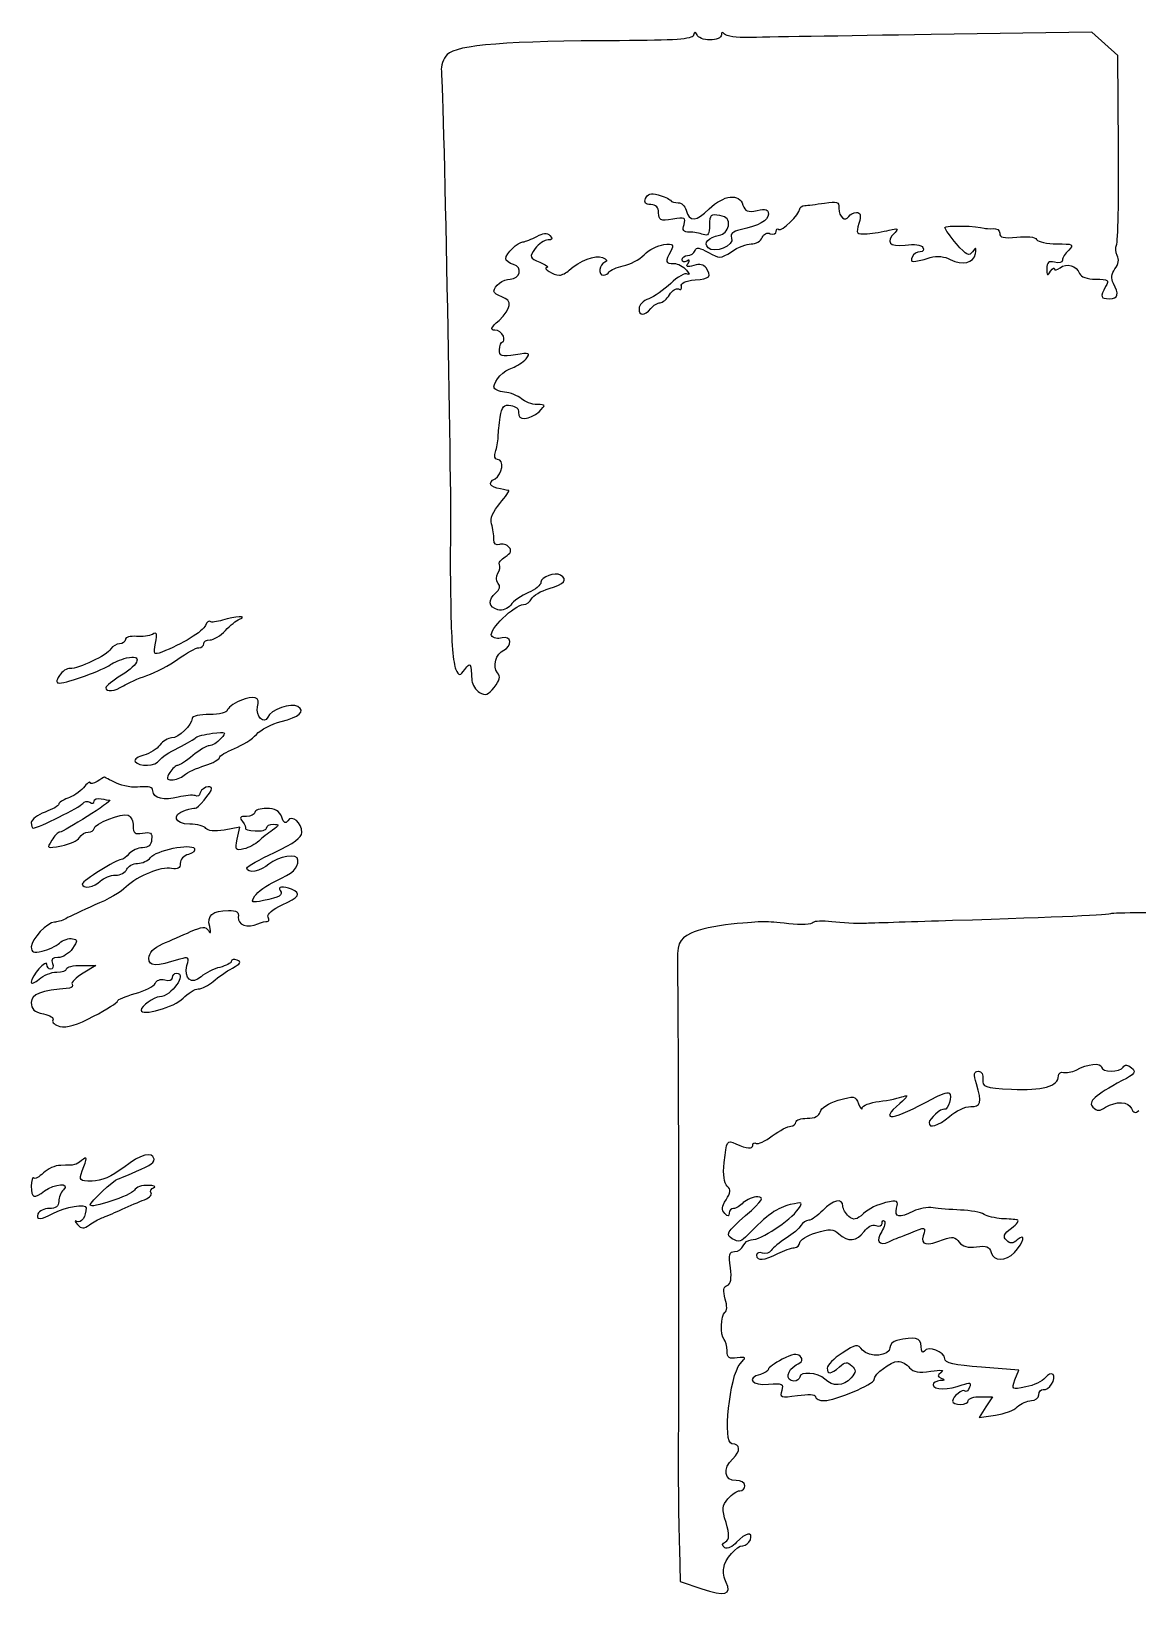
# Model space of a CAD drawing. Extents: x 0 to 69.4, y 0 to 30.3.
# Drawn here: x 0.01 to 4.91, y 15.09 to 22.01 of the extents above; entities that cross this region are included whole.
import ezdxf

# ---------------------------------------------------------------- set-up
doc = ezdxf.new("R2010")
doc.units = 0
doc.header["$MEASUREMENT"] = 0
doc.layers.get('0').update_dxf_attribs({"linetype": 'CONTINUOUS'})

msp = doc.modelspace()

# ---------------------------------------------------------------- linework, layer by layer
at = {"color": 0, "linetype": 'CONTINUOUS'}
for p, q in [((2.9394, 21.9975), (2.9394, 21.9975)), ((4.70307, 22.0114), (3.99137, 22.001)), ((4.81765, 21.9072), (4.70307, 22.0114)), ((4.82113, 21.4975), (4.81765, 21.9072)), ((2.83697, 21.2667), (2.83697, 21.2667)), ((0.85455, 19.4075), (0.85455, 19.4075)), ((0.93093, 19.0517), (0.93093, 19.0517)), ((0.2991, 18.694), (0.2991, 18.694)), ((0.93093, 18.491), (0.86149, 18.4787)), ((0.91878, 18.4389), (0.93093, 18.491)), ((4.78988, 18.109), (4.78988, 18.109)), ((0.22966, 17.8799), (0.29389, 17.8799)), ((0.29389, 17.8799), (0.2366, 17.8451)), ((0.4171, 16.9858), (0.4171, 16.9858)), ((3.51226, 16.795), (3.51226, 16.795)), ((3.84033, 16.2186), (3.84033, 16.2186)), ((4.38021, 16.0885), (4.21528, 16.1006)), ((4.36285, 16.045), (4.38021, 16.0885)), ((4.21007, 15.9704), (4.26389, 15.9704)), ((4.26389, 15.9704), (4.23438, 15.9253)), ((4.23438, 15.9253), (4.20486, 15.8783)), ((4.20486, 15.8783), (4.27604, 15.8887)), ((2.8769, 15.2969), (2.88037, 15.1528)), ((2.88037, 15.1528), (2.97586, 15.1199))]:
    msp.add_line(p, q, dxfattribs=at)
for points in [[(2.61133, 21.9732), (2.12875, 21.9732), (1.88743, 21.9542), (1.84924, 21.9125)], [(2.9394, 21.9975), (2.93246, 21.9785), (2.86128, 21.975), (2.61133, 21.9732)], [(2.95503, 21.9993), (2.94808, 22.0149), (2.94461, 22.0149), (2.9394, 21.9975)], [(3.01232, 21.9767), (2.98454, 21.9767), (2.9585, 21.9871), (2.95503, 21.9993)], [(3.06267, 21.9993), (3.06267, 21.9854), (3.0401, 21.9767), (3.01232, 21.9767)], [(3.07656, 22.0028), (3.06787, 22.0131), (3.06267, 22.0114), (3.06267, 21.9993)], [(3.18419, 21.9871), (3.13211, 21.9854), (3.0835, 21.9924), (3.07656, 22.0028)], [(3.99137, 22.001), (3.60081, 21.994), (3.23622, 21.9889), (3.18419, 21.9871)], [(1.84924, 21.9125), (1.83188, 21.8951), (1.81972, 21.8604), (1.82319, 21.8378)], [(1.82319, 21.8378), (1.83361, 21.7285), (1.87007, 19.8485), (1.86313, 19.746)], [(4.81244, 21.0687), (4.81939, 21.0808), (4.82286, 21.2736), (4.82113, 21.4975)], [(2.75017, 21.2475), (2.7276, 21.2475), (2.71897, 21.2562), (2.7276, 21.2753)], [(2.7276, 21.2753), (2.73454, 21.2944), (2.75017, 21.2996), (2.78315, 21.291)], [(2.78315, 21.291), (2.80746, 21.284), (2.83176, 21.2736), (2.83697, 21.2667)], [(3.00885, 21.2285), (3.07308, 21.291), (3.14253, 21.2996), (3.15815, 21.2458)], [(2.78489, 21.2111), (2.78489, 21.2354), (2.77447, 21.2475), (2.75017, 21.2475)], [(2.84739, 21.1833), (2.79183, 21.1746), (2.78489, 21.1781), (2.78489, 21.2111)], [(2.83697, 21.2667), (2.84218, 21.2597), (2.85781, 21.2562), (2.87169, 21.2562)], [(2.87169, 21.2562), (2.88558, 21.2562), (2.90121, 21.2424), (2.90642, 21.2232)], [(2.90642, 21.2232), (2.92204, 21.1694), (2.95156, 21.1711), (3.00885, 21.2285)], [(3.05572, 21.1989), (3.01579, 21.2076), (3.01058, 21.2024), (3.01058, 21.1572)], [(3.27094, 21.2058), (3.27094, 21.1764), (3.22928, 21.1537), (3.146, 21.1364)], [(3.15815, 21.2458), (3.16857, 21.2181), (3.17899, 21.2128), (3.2206, 21.2215)], [(3.2206, 21.2215), (3.26053, 21.2301), (3.27094, 21.2267), (3.27094, 21.2058)], [(3.31782, 21.1382), (3.32824, 21.126), (3.40983, 21.2042), (3.40983, 21.2285)], [(3.40983, 21.2285), (3.40983, 21.2354), (3.42025, 21.2424), (3.4324, 21.244)], [(3.4324, 21.244), (3.44282, 21.244), (3.48275, 21.2493), (3.51921, 21.2544)], [(3.51921, 21.2544), (3.57476, 21.2632), (3.58344, 21.2614), (3.58344, 21.2319)], [(3.58344, 21.2319), (3.58344, 21.1919), (3.61122, 21.1694), (3.62685, 21.1954)], [(3.62685, 21.1954), (3.63206, 21.2042), (3.64768, 21.2128), (3.66157, 21.2128)], [(3.66157, 21.2128), (3.67887, 21.2128), (3.68235, 21.2007), (3.67199, 21.1642)], [(2.89774, 21.159), (2.90642, 21.1903), (2.90121, 21.1919), (2.84739, 21.1833)], [(2.92204, 21.126), (2.89426, 21.126), (2.88906, 21.1347), (2.89774, 21.159)], [(3.01058, 21.1572), (3.01058, 21.1174), (3.00364, 21.1069), (2.98281, 21.1156)], [(3.05399, 21.1121), (3.07308, 21.1156), (3.09044, 21.1329), (3.09392, 21.1537)], [(3.09392, 21.1537), (3.09739, 21.1815), (3.08871, 21.1937), (3.05572, 21.1989)], [(3.146, 21.1364), (3.11301, 21.1294), (3.10086, 21.1174), (3.10781, 21.1)], [(3.30567, 21.1294), (3.30567, 21.1399), (3.31087, 21.1433), (3.31782, 21.1382)], [(3.67199, 21.1642), (3.6581, 21.119), (3.65983, 21.1156), (3.70839, 21.119)], [(3.80561, 21.1347), (3.84381, 21.1433), (3.84901, 21.1417), (3.83165, 21.1243)], [(4.05214, 21.1468), (4.05214, 21.1572), (4.19965, 21.1537), (4.22569, 21.1433)], [(4.10422, 21.0739), (4.07644, 21.1069), (4.05214, 21.1399), (4.05214, 21.1468)], [(4.22569, 21.1433), (4.2309, 21.1417), (4.24826, 21.1399), (4.26563, 21.1417)], [(4.26563, 21.1417), (4.28125, 21.1433), (4.29514, 21.1347), (4.29514, 21.1208)], [(2.10792, 21.0081), (2.10792, 21.0306), (2.16174, 21.0826), (2.18431, 21.0826)], [(2.18431, 21.0826), (2.19472, 21.0843), (2.2225, 21.0947), (2.24507, 21.1069)], [(2.29536, 21.0912), (2.27974, 21.0912), (2.25369, 21.0739), (2.23813, 21.0532)], [(2.24507, 21.1069), (2.27453, 21.1225), (2.29015, 21.1243), (2.30404, 21.1104)], [(2.30404, 21.1104), (2.31793, 21.0965), (2.31446, 21.0912), (2.29536, 21.0912)], [(2.72071, 21.0254), (2.74149, 21.0479), (2.78142, 21.0669), (2.80746, 21.0704)], [(2.80746, 21.0704), (2.85086, 21.0757), (2.85433, 21.0722), (2.83871, 21.041)], [(2.98281, 21.1156), (2.96718, 21.1208), (2.9394, 21.126), (2.92204, 21.126)], [(3.00364, 21.0567), (2.98281, 21.0774), (3.00537, 21.1035), (3.05399, 21.1121)], [(3.10781, 21.1), (3.12169, 21.0669), (3.03142, 21.0289), (3.00364, 21.0567)], [(3.10781, 21.0393), (3.13558, 21.0583), (3.17551, 21.0739), (3.19461, 21.0739)], [(3.19461, 21.0739), (3.21539, 21.0739), (3.23796, 21.0861), (3.24317, 21.1017)], [(3.24317, 21.1017), (3.25011, 21.1174), (3.26574, 21.126), (3.27962, 21.119)], [(3.27962, 21.119), (3.29351, 21.1139), (3.30567, 21.119), (3.30567, 21.1294)], [(3.70839, 21.119), (3.73617, 21.1208), (3.77957, 21.1278), (3.80561, 21.1347)], [(3.83165, 21.1243), (3.78825, 21.0808), (3.80561, 21.0601), (3.87679, 21.0687)], [(3.87679, 21.0687), (3.91672, 21.0739), (3.94797, 21.0704), (3.95492, 21.0583)], [(4.17535, 21.0393), (4.15972, 21.0167), (4.14757, 21.0236), (4.10422, 21.0739)], [(4.29514, 21.1208), (4.29514, 21.1017), (4.3125, 21.0982), (4.37153, 21.1035)], [(4.37153, 21.1035), (4.41667, 21.1086), (4.45139, 21.1051), (4.45833, 21.0931)], [(4.45833, 21.0931), (4.46528, 21.0826), (4.50521, 21.0739), (4.54861, 21.0739)], [(4.54861, 21.0739), (4.61974, 21.0739), (4.62494, 21.0722), (4.60069, 21.0462)], [(4.81592, 21.0219), (4.80724, 21.0375), (4.80724, 21.0583), (4.81244, 21.0687)], [(2.14264, 20.9819), (2.12354, 20.9872), (2.10792, 20.9993), (2.10792, 21.0081)], [(2.23813, 21.0532), (2.21208, 21.015), (2.21382, 21.0115), (2.2589, 20.9924)], [(2.38911, 20.9576), (2.43425, 20.9993), (2.50543, 21.0271), (2.53668, 21.0132)], [(2.53668, 21.0132), (2.55751, 21.0046), (2.56099, 20.9976), (2.5471, 20.9924)], [(2.62869, 20.9768), (2.65821, 20.9819), (2.69988, 21.0046), (2.72071, 21.0254)], [(2.83871, 21.041), (2.81267, 20.9942), (2.8144, 20.9872), (2.8526, 20.9872)], [(2.88906, 21.0028), (2.88906, 21.0132), (2.89947, 21.0219), (2.91336, 21.0219)], [(2.90989, 20.9976), (2.89774, 20.9907), (2.88906, 20.9942), (2.88906, 21.0028)], [(2.9151, 20.9872), (2.92378, 21.0028), (2.92204, 21.0062), (2.90989, 20.9976)], [(2.91336, 21.0219), (2.92725, 21.0219), (2.94114, 21.0324), (2.94635, 21.0444)], [(2.94635, 21.0444), (2.95156, 21.0601), (2.96544, 21.0583), (3.00537, 21.0358)], [(3.00537, 21.0358), (3.05399, 21.0081), (3.05919, 21.0081), (3.10781, 21.0393)], [(3.90804, 21.015), (3.89762, 20.9907), (3.90457, 20.9889), (3.9879, 21.0132)], [(3.94276, 21.0393), (3.92887, 21.0393), (3.91325, 21.0289), (3.90804, 21.015)], [(3.95492, 21.0583), (3.96186, 21.0479), (3.95665, 21.0393), (3.94276, 21.0393)], [(3.9879, 21.0132), (4.01915, 21.0219), (4.05214, 21.0185), (4.07644, 21.0046)], [(4.07644, 21.0046), (4.13026, 20.9768), (4.18056, 20.9889), (4.1875, 21.0306)], [(4.1875, 21.0306), (4.19271, 21.0601), (4.18924, 21.0601), (4.17535, 21.0393)], [(4.53819, 20.9924), (4.51215, 20.9993), (4.50347, 20.9924), (4.50347, 20.9646)], [(4.57292, 21.0011), (4.57292, 20.9907), (4.55729, 20.9872), (4.53819, 20.9924)], [(4.60069, 21.0462), (4.58507, 21.0324), (4.57292, 21.0115), (4.57292, 21.0011)], [(4.8055, 20.9629), (4.82113, 20.9837), (4.8246, 21.0062), (4.81592, 21.0219)], [(2.12701, 20.9178), (2.17215, 20.9178), (2.18431, 20.9715), (2.14264, 20.9819)], [(2.2589, 20.9924), (2.28494, 20.9803), (2.30057, 20.9715), (2.29015, 20.9699)], [(2.29015, 20.9699), (2.26758, 20.9681), (2.31967, 20.9351), (2.34571, 20.9351)], [(2.34571, 20.9351), (2.35613, 20.9351), (2.37696, 20.9456), (2.38911, 20.9576)], [(2.5471, 20.9924), (2.52106, 20.9837), (2.51585, 20.9351), (2.54015, 20.9351)], [(2.54015, 20.9351), (2.55057, 20.9351), (2.56099, 20.9421), (2.56619, 20.9507)], [(2.56619, 20.9507), (2.5714, 20.9576), (2.59918, 20.9699), (2.62869, 20.9768)], [(2.91336, 20.9403), (2.90294, 20.9472), (2.86822, 20.9282), (2.83871, 20.8986)], [(2.8526, 20.9872), (2.86996, 20.9872), (2.896, 20.9733), (2.90815, 20.9576)], [(2.94114, 20.9785), (2.91162, 20.9699), (2.90468, 20.9715), (2.9151, 20.9872)], [(2.90815, 20.9576), (2.92204, 20.9421), (2.92378, 20.9333), (2.91336, 20.9403)], [(2.99496, 20.9681), (2.98454, 20.9819), (2.96718, 20.9872), (2.94114, 20.9785)], [(2.94635, 20.9143), (3.01232, 20.9194), (3.021, 20.9282), (2.99496, 20.9681)], [(4.50347, 20.9646), (4.50347, 20.9333), (4.50694, 20.9317), (4.52083, 20.9525)], [(4.52083, 20.9525), (4.52951, 20.9664), (4.53819, 20.9715), (4.53819, 20.9629)], [(4.53819, 20.9629), (4.53819, 20.9542), (4.54861, 20.9576), (4.5625, 20.9681)], [(4.5625, 20.9681), (4.59028, 20.9907), (4.63536, 20.9785), (4.64925, 20.9421)], [(4.64925, 20.9421), (4.65446, 20.9282), (4.68224, 20.9178), (4.72043, 20.9178)], [(4.79856, 20.8986), (4.78814, 20.9212), (4.78988, 20.9403), (4.8055, 20.9629)], [(2.05583, 20.8639), (2.05583, 20.8865), (2.0975, 20.9178), (2.12701, 20.9178)], [(2.09056, 20.8396), (2.07146, 20.8449), (2.05583, 20.8569), (2.05583, 20.8639)], [(2.83871, 20.8986), (2.80919, 20.8708), (2.76406, 20.8396), (2.74149, 20.831)], [(2.8335, 20.8483), (2.84565, 20.8692), (2.86301, 20.8796), (2.87343, 20.8743)], [(2.87343, 20.8743), (2.88211, 20.8674), (2.88732, 20.8726), (2.88558, 20.8865)], [(2.88558, 20.8865), (2.88211, 20.9004), (2.90294, 20.9108), (2.94635, 20.9143)], [(4.72043, 20.9178), (4.77599, 20.9178), (4.78119, 20.9143), (4.76383, 20.8847)], [(4.76383, 20.8847), (4.73953, 20.8379), (4.74126, 20.831), (4.78119, 20.831)], [(4.78119, 20.831), (4.81939, 20.831), (4.8246, 20.8518), (4.79856, 20.8986)], [(2.0784, 20.7354), (2.13396, 20.7875), (2.13917, 20.824), (2.09056, 20.8396)], [(2.74149, 20.831), (2.71724, 20.8222), (2.69814, 20.8032), (2.69814, 20.7875)], [(2.75017, 20.7875), (2.76232, 20.8014), (2.78142, 20.8136), (2.79183, 20.8136)], [(2.79183, 20.8136), (2.80225, 20.8136), (2.82135, 20.8292), (2.8335, 20.8483)], [(2.05931, 20.6921), (2.03674, 20.6921), (2.04194, 20.7025), (2.0784, 20.7354)], [(2.69814, 20.7875), (2.69814, 20.7546), (2.72244, 20.7546), (2.75017, 20.7875)], [(2.0975, 20.666), (2.09056, 20.6799), (2.07493, 20.6921), (2.05931, 20.6921)], [(2.09403, 20.64), (2.10097, 20.64), (2.10271, 20.6521), (2.0975, 20.666)], [(2.08014, 20.6053), (2.08014, 20.6243), (2.08708, 20.64), (2.09403, 20.64)], [(2.15132, 20.5828), (2.08882, 20.5724), (2.08014, 20.5758), (2.08014, 20.6053)], [(2.19819, 20.5654), (2.21903, 20.5914), (2.21382, 20.5931), (2.15132, 20.5828)], [(2.05583, 20.4404), (2.05757, 20.4699), (2.0975, 20.5133), (2.13743, 20.5254)], [(2.13743, 20.5254), (2.15653, 20.5324), (2.18431, 20.5497), (2.19819, 20.5654)], [(2.10271, 20.4178), (2.07667, 20.4196), (2.05583, 20.43), (2.05583, 20.4404)], [(2.17736, 20.3883), (2.16174, 20.4022), (2.12701, 20.4161), (2.10271, 20.4178)], [(2.24681, 20.3622), (2.22424, 20.3622), (2.19299, 20.3744), (2.17736, 20.3883)], [(2.07493, 20.2233), (2.07493, 20.2372), (2.0784, 20.2754), (2.08361, 20.3067)], [(2.08361, 20.3067), (2.09056, 20.3536), (2.09924, 20.364), (2.13049, 20.3587)], [(2.13049, 20.3587), (2.15306, 20.3553), (2.16694, 20.3432), (2.16521, 20.3275)], [(2.16521, 20.3275), (2.15826, 20.2911), (2.21382, 20.2928), (2.25543, 20.331)], [(2.25543, 20.331), (2.28668, 20.3622), (2.28668, 20.3622), (2.24681, 20.3622)], [(2.06451, 20.1592), (2.06972, 20.18), (2.07493, 20.2094), (2.07493, 20.2233)], [(2.07146, 20.1192), (2.05931, 20.1192), (2.05583, 20.1331), (2.06451, 20.1592)], [(2.06104, 20.0342), (2.09403, 20.0533), (2.10271, 20.1192), (2.07146, 20.1192)], [(2.08535, 19.989), (2.03674, 19.9978), (2.02632, 20.0151), (2.06104, 20.0342)], [(2.08188, 19.9249), (2.10792, 19.9561), (2.12528, 19.9804), (2.12181, 19.9821)], [(2.12181, 19.9821), (2.12007, 19.9821), (2.10271, 19.9856), (2.08535, 19.989)], [(2.04542, 19.8346), (2.03847, 19.8589), (2.05063, 19.8883), (2.08188, 19.9249)], [(2.05583, 19.7651), (2.05583, 19.7842), (2.05063, 19.8137), (2.04542, 19.8346)], [(2.08014, 19.7425), (2.06451, 19.7374), (2.05583, 19.7443), (2.05583, 19.7651)], [(1.86313, 19.746), (1.86139, 19.7008), (1.86139, 19.6974), (1.86486, 19.4422)], [(2.08014, 19.654), (2.07493, 19.661), (2.08708, 19.6765), (2.10618, 19.6887)], [(2.12354, 19.7304), (2.11313, 19.7425), (2.09403, 19.7478), (2.08014, 19.7425)], [(2.10618, 19.6887), (2.13049, 19.7043), (2.13569, 19.7165), (2.12354, 19.7304)], [(2.07493, 19.5707), (2.06451, 19.5828), (2.06451, 19.6019), (2.07319, 19.6158)], [(2.07319, 19.6158), (2.08188, 19.6297), (2.08535, 19.6453), (2.08014, 19.654)], [(2.35092, 19.6071), (2.32661, 19.6228), (2.26411, 19.6001), (2.26411, 19.5758)], [(2.06451, 19.529), (2.08188, 19.5429), (2.08535, 19.5585), (2.07493, 19.5707)], [(2.26411, 19.5758), (2.26411, 19.5637), (2.23813, 19.5429), (2.20861, 19.5307)], [(2.2225, 19.5029), (2.22771, 19.5168), (2.26411, 19.5376), (2.30057, 19.5481)], [(2.30057, 19.5481), (2.36828, 19.5689), (2.3839, 19.5862), (2.35092, 19.6071)], [(2.07319, 19.4543), (2.03153, 19.4647), (2.02806, 19.4994), (2.06451, 19.529)], [(2.04542, 19.3397), (2.03153, 19.364), (2.14611, 19.4769), (2.18604, 19.4769)], [(2.13049, 19.4751), (2.1166, 19.4578), (2.09403, 19.4492), (2.07319, 19.4543)], [(2.20861, 19.5307), (2.17736, 19.5168), (2.1409, 19.4925), (2.13049, 19.4751)], [(2.18604, 19.4769), (2.19993, 19.4769), (2.21729, 19.489), (2.2225, 19.5029)], [(0.79905, 19.4022), (0.79384, 19.4075), (0.78516, 19.4006), (0.77821, 19.3849)], [(0.85455, 19.4075), (0.82856, 19.4006), (0.80425, 19.3971), (0.79905, 19.4022)], [(0.9292, 19.4126), (0.96913, 19.4283), (0.9101, 19.4249), (0.85455, 19.4075)], [(0.8667, 19.3624), (0.88753, 19.3849), (0.91531, 19.4075), (0.9292, 19.4126)], [(1.86486, 19.4422), (1.8666, 19.3224), (1.87701, 19.2096), (1.88569, 19.1922)], [(0.47266, 19.3362), (0.44488, 19.3381), (0.42405, 19.3328), (0.42405, 19.3224)], [(0.54384, 19.345), (0.52995, 19.3381), (0.4987, 19.3328), (0.47266, 19.3362)], [(0.55773, 19.3068), (0.56641, 19.3501), (0.56293, 19.3571), (0.54384, 19.345)], [(0.77821, 19.3849), (0.76953, 19.3589), (0.67231, 19.2999), (0.5855, 19.2668)], [(0.79905, 19.3207), (0.81467, 19.3207), (0.84586, 19.3397), (0.8667, 19.3624)], [(2.09229, 19.3293), (2.07319, 19.3242), (2.05236, 19.3276), (2.04542, 19.3397)], [(2.09924, 19.2756), (2.13917, 19.2911), (2.13222, 19.3432), (2.09229, 19.3293)], [(0.35981, 19.2807), (0.3425, 19.2529), (0.21577, 19.1922), (0.17931, 19.1939)], [(0.398, 19.3033), (0.38585, 19.3033), (0.36675, 19.2929), (0.35981, 19.2807)], [(0.42405, 19.3224), (0.42405, 19.3119), (0.41189, 19.3033), (0.398, 19.3033)], [(0.5855, 19.2668), (0.54905, 19.2529), (0.54731, 19.2564), (0.55773, 19.3068)], [(0.65668, 19.2356), (0.69488, 19.2633), (0.73655, 19.286), (0.7487, 19.286)], [(0.7487, 19.286), (0.76085, 19.286), (0.77127, 19.2946), (0.77127, 19.3033)], [(0.77127, 19.3033), (0.77127, 19.3137), (0.78342, 19.3207), (0.79905, 19.3207)], [(2.07146, 19.1749), (2.04889, 19.2026), (2.06451, 19.2617), (2.09924, 19.2756)], [(0.17931, 19.1939), (0.16542, 19.1957), (0.14285, 19.1818), (0.13243, 19.1628)], [(0.13417, 19.1297), (0.16542, 19.1297), (0.33035, 19.1887), (0.35813, 19.2112)], [(0.35813, 19.2112), (0.37023, 19.22), (0.40148, 19.2339), (0.42925, 19.2408)], [(0.42925, 19.2408), (0.50043, 19.2582), (0.48828, 19.2147), (0.40669, 19.1644)], [(0.51953, 19.1628), (0.55773, 19.1765), (0.62023, 19.2096), (0.65668, 19.2356)], [(1.92736, 19.1904), (1.95167, 19.2235), (1.9534, 19.2217), (1.95861, 19.1401)], [(0.13243, 19.1628), (0.11507, 19.1367), (0.11681, 19.1297), (0.13417, 19.1297)], [(0.40669, 19.1644), (0.36849, 19.1401), (0.33729, 19.1158), (0.33729, 19.1089)], [(0.41536, 19.1176), (0.43446, 19.1297), (0.48134, 19.1506), (0.51953, 19.1628)], [(1.88569, 19.1922), (1.90306, 19.1593), (1.90479, 19.1593), (1.92736, 19.1904)], [(1.95861, 19.1401), (1.96035, 19.1228), (1.97424, 19.0985), (1.9916, 19.0881)], [(2.05757, 19.1107), (2.08188, 19.1419), (2.08708, 19.1575), (2.07146, 19.1749)], [(0.33729, 19.1089), (0.33729, 19.0881), (0.37717, 19.0933), (0.41536, 19.1176)], [(1.00906, 19.0239), (1.02121, 19.069), (0.99691, 19.0776), (0.93093, 19.0517)], [(1.9916, 19.0881), (2.01764, 19.0725), (2.02979, 19.076), (2.05757, 19.1107)], [(0.79731, 18.9908), (0.75391, 18.9908), (0.71918, 18.9839), (0.71918, 18.9735)], [(0.87538, 19.0082), (0.87538, 18.9996), (0.84066, 18.9908), (0.79731, 18.9908)], [(0.93093, 19.0517), (0.90142, 19.0378), (0.87538, 19.0186), (0.87538, 19.0082)], [(1.0542, 18.9787), (1.04031, 18.944), (0.99864, 18.9839), (1.00906, 19.0239)], [(1.18788, 19.0256), (1.15837, 19.0429), (1.06635, 19.0117), (1.0542, 18.9787)], [(1.11323, 18.9596), (1.19482, 18.9787), (1.2226, 19.0047), (1.18788, 19.0256)], [(0.71918, 18.9735), (0.71918, 18.944), (0.66016, 18.8867), (0.62891, 18.8867)], [(1.00385, 18.9024), (1.02295, 18.9232), (1.07156, 18.9492), (1.11323, 18.9596)], [(0.57682, 18.8554), (0.56467, 18.8381), (0.53168, 18.8172), (0.50564, 18.8103)], [(0.62891, 18.8867), (0.61328, 18.8867), (0.58898, 18.8728), (0.57682, 18.8554)], [(0.65842, 18.8433), (0.69661, 18.8624), (0.73134, 18.8832), (0.73655, 18.8885)], [(0.79557, 18.8519), (0.78342, 18.8519), (0.75043, 18.8329), (0.72266, 18.8086)], [(0.73655, 18.8885), (0.74175, 18.8954), (0.77474, 18.9024), (0.80946, 18.9075)], [(0.84586, 18.8832), (0.8303, 18.8658), (0.80773, 18.8519), (0.79557, 18.8519)], [(0.80946, 18.9075), (0.87017, 18.9144), (0.87364, 18.9128), (0.84586, 18.8832)], [(0.90663, 18.8399), (0.94135, 18.8537), (0.98649, 18.8815), (1.00385, 18.9024)], [(0.50564, 18.8103), (0.4796, 18.8051), (0.46224, 18.7912), (0.46745, 18.7825)], [(0.46745, 18.7825), (0.48307, 18.7582), (0.55946, 18.7617), (0.57509, 18.7878)], [(0.57509, 18.7878), (0.58203, 18.7999), (0.62023, 18.8242), (0.65842, 18.8433)], [(0.72266, 18.8086), (0.69314, 18.7843), (0.66363, 18.7651), (0.65495, 18.7651)], [(0.77648, 18.7651), (0.8112, 18.7756), (0.84066, 18.7912), (0.84066, 18.7999)], [(0.84066, 18.7999), (0.84066, 18.8068), (0.87017, 18.826), (0.90663, 18.8399)], [(0.33035, 18.7131), (0.32861, 18.7131), (0.31472, 18.7044), (0.2991, 18.694)], [(0.38411, 18.6871), (0.35466, 18.701), (0.33035, 18.7131), (0.33035, 18.7131)], [(0.62023, 18.7339), (0.6046, 18.7079), (0.60634, 18.701), (0.62891, 18.701)], [(0.65495, 18.7651), (0.648, 18.7651), (0.63238, 18.7512), (0.62023, 18.7339)], [(0.62891, 18.701), (0.64627, 18.701), (0.67057, 18.7096), (0.68446, 18.7218)], [(0.68446, 18.7218), (0.69835, 18.7339), (0.74002, 18.7531), (0.77648, 18.7651)], [(0.23834, 18.6662), (0.22098, 18.6472), (0.18973, 18.6264), (0.16889, 18.6194)], [(0.26785, 18.6889), (0.26785, 18.6958), (0.25396, 18.6854), (0.23834, 18.6662)], [(0.2991, 18.694), (0.28174, 18.6854), (0.26785, 18.6819), (0.26785, 18.6889)], [(0.49002, 18.6697), (0.4605, 18.6646), (0.41189, 18.6732), (0.38411, 18.6871)], [(0.54557, 18.6524), (0.54557, 18.6681), (0.52821, 18.6732), (0.49002, 18.6697)], [(0.65842, 18.6246), (0.59766, 18.6072), (0.54557, 18.6194), (0.54557, 18.6524)], [(0.73307, 18.576), (0.74175, 18.5708), (0.80599, 18.6472), (0.80599, 18.6628)], [(0.77995, 18.6681), (0.76606, 18.6611), (0.75391, 18.6489), (0.75391, 18.6403)], [(0.80599, 18.6628), (0.80599, 18.6715), (0.79384, 18.6732), (0.77995, 18.6681)], [(0.01611, 18.4875), (0.03695, 18.4875), (0.22618, 18.5812), (0.23486, 18.5968)], [(0.12896, 18.5933), (0.12896, 18.5864), (0.10118, 18.5708), (0.0682, 18.5586)], [(0.16889, 18.6194), (0.14632, 18.6125), (0.12896, 18.6003), (0.12896, 18.5933)], [(0.35466, 18.6107), (0.36675, 18.6072), (0.14979, 18.4701), (0.13417, 18.4701)], [(0.23486, 18.5968), (0.24181, 18.6056), (0.2557, 18.6072), (0.26611, 18.6021)], [(0.26611, 18.6021), (0.27653, 18.5951), (0.28521, 18.5968), (0.28521, 18.6072)], [(0.28521, 18.6072), (0.28521, 18.616), (0.2991, 18.6211), (0.31646, 18.6176)], [(0.31646, 18.6176), (0.33209, 18.6142), (0.34945, 18.6107), (0.35466, 18.6107)], [(0.73307, 18.6315), (0.72092, 18.635), (0.68793, 18.6315), (0.65842, 18.6246)], [(0.68967, 18.5674), (0.7105, 18.5743), (0.7296, 18.5778), (0.73307, 18.576)], [(0.75391, 18.6403), (0.75391, 18.6315), (0.74349, 18.6264), (0.73307, 18.6315)], [(1.04899, 18.5743), (1.02121, 18.5743), (0.99691, 18.5674), (0.99691, 18.5569)], [(1.1167, 18.5361), (1.10628, 18.5639), (1.08718, 18.5743), (1.04899, 18.5743)], [(0.0682, 18.5586), (0.03521, 18.5465), (0.00743, 18.5257), (0.00743, 18.5118)], [(0.00743, 18.5118), (0.00743, 18.4979), (0.0109, 18.4875), (0.01611, 18.4875)], [(0.28521, 18.4857), (0.28521, 18.5065), (0.40842, 18.5551), (0.4362, 18.5447)], [(0.4362, 18.5447), (0.44835, 18.5396), (0.45877, 18.5187), (0.45877, 18.4961)], [(0.70877, 18.5049), (0.64106, 18.5049), (0.62543, 18.5465), (0.68967, 18.5674)], [(0.77995, 18.4857), (0.77474, 18.4961), (0.74175, 18.5049), (0.70877, 18.5049)], [(0.96045, 18.5396), (0.93093, 18.5396), (0.92746, 18.5343), (0.94309, 18.5169)], [(0.94309, 18.5169), (0.9535, 18.5031), (0.95871, 18.4892), (0.95524, 18.4857)], [(0.99691, 18.5569), (0.99691, 18.5482), (0.97955, 18.5396), (0.96045, 18.5396)], [(1.04899, 18.4875), (1.04899, 18.4979), (1.06288, 18.5049), (1.08024, 18.5049)], [(1.08024, 18.5049), (1.10628, 18.5031), (1.10628, 18.5014), (1.07503, 18.4787)], [(1.14274, 18.5204), (1.13406, 18.5049), (1.12538, 18.51), (1.1167, 18.5361)], [(1.20524, 18.4683), (1.20524, 18.5118), (1.16184, 18.5482), (1.14274, 18.5204)], [(0.09771, 18.4336), (0.07514, 18.3972), (0.07514, 18.3972), (0.14111, 18.4093)], [(0.13417, 18.4701), (0.12549, 18.4701), (0.10986, 18.4528), (0.09771, 18.4336)], [(0.14111, 18.4093), (0.17757, 18.4162), (0.21403, 18.4319), (0.22098, 18.4458)], [(0.22098, 18.4458), (0.22792, 18.4597), (0.24702, 18.4701), (0.25917, 18.4701)], [(0.25917, 18.4701), (0.27306, 18.4701), (0.28521, 18.4771), (0.28521, 18.4857)], [(0.45877, 18.4961), (0.45877, 18.4649), (0.46571, 18.4597), (0.50043, 18.4649)], [(0.50043, 18.4649), (0.53516, 18.4718), (0.54384, 18.4667), (0.54036, 18.4371)], [(0.54036, 18.4371), (0.53863, 18.4128), (0.52648, 18.4007), (0.50043, 18.4007)], [(0.86149, 18.4787), (0.81814, 18.4718), (0.78863, 18.4753), (0.77995, 18.4857)], [(0.9483, 18.3954), (0.91184, 18.3868), (0.90836, 18.3903), (0.91878, 18.4389)], [(0.95524, 18.4857), (0.95177, 18.4822), (0.97086, 18.4771), (0.99864, 18.4753)], [(0.99864, 18.4753), (1.02642, 18.4736), (1.04899, 18.4787), (1.04899, 18.4875)], [(1.07503, 18.4787), (1.05593, 18.4649), (1.02816, 18.444), (1.01427, 18.4301)], [(1.08371, 18.3799), (1.17052, 18.4197), (1.20524, 18.4458), (1.20524, 18.4683)], [(0.44141, 18.3746), (0.42925, 18.3607), (0.41363, 18.3486), (0.40495, 18.3486)], [(0.50043, 18.4007), (0.4796, 18.4007), (0.45356, 18.3885), (0.44141, 18.3746)], [(0.53516, 18.3572), (0.55773, 18.3885), (0.71571, 18.4215), (0.7296, 18.3972)], [(0.70356, 18.3711), (0.68273, 18.366), (0.6671, 18.3486), (0.6671, 18.3312)], [(0.7296, 18.3972), (0.73481, 18.3885), (0.72439, 18.3764), (0.70356, 18.3711)], [(1.01427, 18.4301), (1.00038, 18.4162), (0.97086, 18.4007), (0.9483, 18.3954)], [(0.96218, 18.3104), (0.96218, 18.3174), (1.01774, 18.3486), (1.08371, 18.3799)], [(1.18788, 18.3451), (1.18788, 18.3781), (1.10107, 18.3642), (1.05941, 18.3278)], [(0.40495, 18.3486), (0.38411, 18.3486), (0.23486, 18.2549), (0.23313, 18.241)], [(0.38064, 18.2792), (0.40148, 18.2792), (0.42405, 18.2912), (0.43099, 18.3051)], [(0.62891, 18.3086), (0.5803, 18.3174), (0.48134, 18.2774), (0.42752, 18.2271)], [(0.43099, 18.3051), (0.4362, 18.319), (0.45703, 18.3312), (0.47786, 18.3312)], [(0.47786, 18.3312), (0.4987, 18.3312), (0.52474, 18.3433), (0.53516, 18.3572)], [(0.6671, 18.3312), (0.6671, 18.3104), (0.65668, 18.3035), (0.62891, 18.3086)], [(1.05941, 18.3278), (1.02468, 18.2965), (0.96218, 18.2843), (0.96218, 18.3104)], [(1.08892, 18.2531), (1.16705, 18.2896), (1.18788, 18.3086), (1.18788, 18.3451)], [(0.23313, 18.241), (0.23313, 18.2167), (0.28695, 18.2253), (0.31299, 18.2531)], [(0.42752, 18.2271), (0.40669, 18.2062), (0.34424, 18.1699), (0.28868, 18.1472)], [(0.31299, 18.2531), (0.32861, 18.2669), (0.35813, 18.2792), (0.38064, 18.2792)], [(0.99691, 18.1872), (1.00906, 18.2046), (1.05073, 18.234), (1.08892, 18.2531)], [(1.1601, 18.2167), (1.12017, 18.2322), (1.0976, 18.2287), (1.10975, 18.2115)], [(1.0351, 18.1664), (0.98128, 18.156), (0.97955, 18.1576), (0.99691, 18.1872)], [(1.10975, 18.2115), (1.12191, 18.1907), (1.10802, 18.1819), (1.0351, 18.1664)], [(1.11843, 18.1472), (1.19309, 18.1803), (1.20524, 18.1993), (1.1601, 18.2167)], [(0.28868, 18.1472), (0.23486, 18.1229), (0.17584, 18.0969), (0.16021, 18.0865)], [(0.79731, 18.0518), (0.78342, 18.1004), (0.80946, 18.1229), (0.88059, 18.1229)], [(0.88059, 18.1229), (0.91705, 18.1229), (0.92746, 18.116), (0.92399, 18.0935)], [(0.92399, 18.0935), (0.91878, 18.0604), (0.96566, 18.0431), (1.0108, 18.0639)], [(1.05593, 18.0935), (1.05073, 18.1074), (1.07503, 18.1282), (1.11843, 18.1472)], [(1.05246, 18.0743), (1.05941, 18.0726), (1.06114, 18.0812), (1.05593, 18.0935)], [(4.78988, 18.109), (4.78293, 18.1021), (4.57639, 18.0935), (4.08686, 18.0778)], [(5.2551, 18.1125), (5.00342, 18.1143), (4.79335, 18.1125), (4.78988, 18.109)], [(0.10986, 18.0708), (0.07861, 18.0708), (0.00743, 17.9962), (0.00743, 17.9615)], [(0.16021, 18.0865), (0.14285, 18.0778), (0.12028, 18.0708), (0.10986, 18.0708)], [(0.58898, 17.9754), (0.62196, 17.9893), (0.67752, 18.0136), (0.71224, 18.0292)], [(0.71224, 18.0292), (0.76432, 18.0518), (0.77821, 18.0535), (0.7921, 18.0344)], [(0.7921, 18.0344), (0.80252, 18.0171), (0.80425, 18.024), (0.79731, 18.0518)], [(1.0108, 18.0639), (1.02642, 18.0708), (1.04552, 18.0761), (1.05246, 18.0743)], [(2.92899, 18.0222), (2.87169, 17.9928), (2.86649, 17.9789), (2.86822, 17.8625)], [(3.10607, 18.0622), (3.0401, 18.0553), (2.9585, 18.0379), (2.92899, 18.0222)], [(3.36122, 18.0639), (3.24664, 18.0761), (3.26226, 18.0761), (3.10607, 18.0622)], [(3.46886, 18.0692), (3.46365, 18.0604), (3.41504, 18.0587), (3.36122, 18.0639)], [(3.55219, 18.0726), (3.51226, 18.0778), (3.47407, 18.0761), (3.46886, 18.0692)], [(3.70492, 18.0657), (3.66157, 18.0639), (3.59386, 18.0674), (3.55219, 18.0726)], [(4.08686, 18.0778), (3.92019, 18.0726), (3.74832, 18.0674), (3.70492, 18.0657)], [(0.00743, 17.9615), (0.00743, 17.9372), (0.01611, 17.9337), (0.05604, 17.9424)], [(0.05604, 17.9424), (0.08209, 17.9493), (0.11681, 17.965), (0.13243, 17.9789)], [(0.18973, 17.9546), (0.1741, 17.9319), (0.14632, 17.9146), (0.12549, 17.9146)], [(0.13243, 17.9789), (0.14806, 17.9928), (0.1741, 18.0014), (0.18973, 17.9979)], [(0.18973, 17.9979), (0.21403, 17.9928), (0.21403, 17.9893), (0.18973, 17.9546)], [(0.52821, 17.9111), (0.52821, 17.9354), (0.54731, 17.9562), (0.58898, 17.9754)], [(0.07688, 17.8851), (0.07514, 17.9094), (0.00743, 17.8331), (0.00743, 17.8053)], [(0.09424, 17.8625), (0.08382, 17.8625), (0.07688, 17.8729), (0.07688, 17.8851)], [(0.12549, 17.9146), (0.10118, 17.9146), (0.09424, 17.906), (0.10118, 17.8886)], [(0.10118, 17.8886), (0.10639, 17.8747), (0.10292, 17.8625), (0.09424, 17.8625)], [(0.16368, 17.8643), (0.16368, 17.8729), (0.1932, 17.8799), (0.22966, 17.8799)], [(0.66536, 17.9076), (0.55773, 17.8729), (0.52821, 17.8747), (0.52821, 17.9111)], [(0.69661, 17.8799), (0.70703, 17.9164), (0.70356, 17.9181), (0.66536, 17.9076)], [(0.75911, 17.8296), (0.71745, 17.7914), (0.68099, 17.8208), (0.69661, 17.8799)], [(0.89274, 17.8972), (0.89274, 17.8903), (0.87017, 17.8782), (0.84239, 17.8712)], [(0.91878, 17.9025), (0.90489, 17.9094), (0.89274, 17.906), (0.89274, 17.8972)], [(0.89795, 17.8678), (0.93441, 17.8868), (0.93961, 17.8956), (0.91878, 17.9025)], [(0.00743, 17.8053), (0.00743, 17.7965), (0.02306, 17.8018), (0.04215, 17.8192)], [(0.04215, 17.8192), (0.05952, 17.8347), (0.09597, 17.8504), (0.12028, 17.8504)], [(0.12028, 17.8504), (0.14459, 17.8504), (0.16368, 17.8556), (0.16368, 17.8643)], [(0.2366, 17.8451), (0.20535, 17.8261), (0.18278, 17.8035), (0.18799, 17.7965)], [(0.55599, 17.8), (0.5612, 17.8139), (0.57856, 17.8208), (0.59939, 17.8157)], [(0.64974, 17.8451), (0.70009, 17.8451), (0.62717, 17.7411), (0.57509, 17.7411)], [(0.59939, 17.8157), (0.61675, 17.8104), (0.63238, 17.8157), (0.63238, 17.8261)], [(0.63238, 17.8261), (0.63238, 17.8365), (0.64106, 17.8451), (0.64974, 17.8451)], [(0.84239, 17.8712), (0.81641, 17.866), (0.77821, 17.8469), (0.75911, 17.8296)], [(0.81293, 17.8087), (0.83371, 17.8278), (0.87191, 17.8539), (0.89795, 17.8678)], [(2.86822, 17.8625), (2.87169, 17.7115), (2.87343, 16.8192), (2.87343, 16.1788)], [(0.17584, 17.7792), (0.04736, 17.7671), (0.00743, 17.7532), (0.00743, 17.715)], [(0.18799, 17.7965), (0.1932, 17.7879), (0.18799, 17.781), (0.17584, 17.7792)], [(0.38932, 17.7219), (0.38932, 17.7289), (0.42405, 17.7428), (0.46745, 17.7549)], [(0.46745, 17.7549), (0.51085, 17.7671), (0.55078, 17.7861), (0.55599, 17.8)], [(0.57509, 17.7411), (0.55078, 17.7393), (0.49349, 17.6994), (0.49349, 17.6821)], [(0.67925, 17.7342), (0.70009, 17.7567), (0.73134, 17.7757), (0.74696, 17.7757)], [(0.74696, 17.7757), (0.76432, 17.7757), (0.79384, 17.7914), (0.81293, 17.8087)], [(0.00743, 17.715), (0.00743, 17.6856), (0.01959, 17.6733), (0.06125, 17.6647)], [(0.28347, 17.6543), (0.34077, 17.6856), (0.38932, 17.715), (0.38932, 17.7219)], [(0.49349, 17.6821), (0.49349, 17.6525), (0.6428, 17.696), (0.67925, 17.7342)], [(0.06125, 17.6647), (0.09077, 17.6594), (0.10986, 17.6474), (0.10292, 17.6369)], [(0.10292, 17.6369), (0.09771, 17.6282), (0.1116, 17.6161), (0.13417, 17.6092)], [(0.13417, 17.6092), (0.16368, 17.6022), (0.21056, 17.6161), (0.28347, 17.6543)], [(4.19271, 17.3557), (4.17882, 17.399), (4.18056, 17.4112), (4.20139, 17.4112)], [(4.20139, 17.4112), (4.21528, 17.4112), (4.22396, 17.3974), (4.22049, 17.3747)], [(4.55556, 17.3904), (4.55556, 17.4025), (4.56597, 17.4112), (4.57813, 17.406)], [(4.57813, 17.406), (4.58854, 17.4025), (4.61458, 17.4078), (4.63363, 17.4164)], [(4.63363, 17.4164), (4.68224, 17.4442), (4.74647, 17.4511), (4.74647, 17.4286)], [(4.74647, 17.4286), (4.74647, 17.406), (4.82807, 17.406), (4.84196, 17.4286)], [(4.87842, 17.4268), (4.90099, 17.4094), (4.89404, 17.399), (4.83675, 17.3696)], [(4.84196, 17.4286), (4.85064, 17.4425), (4.86106, 17.4407), (4.87842, 17.4268)], [(4.16667, 17.255), (4.21181, 17.255), (4.21701, 17.2706), (4.19271, 17.3557)], [(4.22049, 17.3747), (4.21701, 17.3418), (4.22743, 17.3383), (4.34722, 17.3314)], [(4.34722, 17.3314), (4.48264, 17.3244), (4.55556, 17.3453), (4.55556, 17.3904)], [(4.83675, 17.3696), (4.71696, 17.3053), (4.68397, 17.2758), (4.70828, 17.2515)], [(3.50011, 17.2307), (3.50358, 17.2481), (3.53657, 17.2689), (3.57997, 17.2828)], [(3.57997, 17.2828), (3.65115, 17.3036), (3.65636, 17.3018), (3.67025, 17.2671)], [(3.67025, 17.2671), (3.67887, 17.2462), (3.68582, 17.2376), (3.68582, 17.2481)], [(3.68582, 17.2481), (3.68756, 17.2585), (3.72054, 17.2724), (3.76221, 17.2775)], [(3.85249, 17.2689), (3.75526, 17.1837), (3.82297, 17.1942), (3.99832, 17.2897)], [(3.76221, 17.2775), (3.80387, 17.2828), (3.85249, 17.2932), (3.86985, 17.3001)], [(3.86985, 17.3001), (3.89242, 17.3087), (3.88721, 17.2983), (3.85249, 17.2689)], [(3.99832, 17.2897), (4.03131, 17.3087), (4.06429, 17.3192), (4.07124, 17.314)], [(4.07124, 17.314), (4.08686, 17.3053), (4.06776, 17.2376), (4.0504, 17.2428)], [(4.76383, 17.2515), (4.81071, 17.281), (4.86626, 17.2775), (4.87842, 17.2462)], [(3.39247, 17.1856), (3.39247, 17.196), (3.41504, 17.2029), (3.44282, 17.2029)], [(3.44282, 17.2029), (3.47581, 17.2029), (3.49664, 17.2133), (3.50011, 17.2307)], [(4.0504, 17.2428), (4.03478, 17.2481), (3.98269, 17.2011), (3.98269, 17.1837)], [(3.98269, 17.1837), (3.98269, 17.156), (4.02089, 17.1682), (4.07297, 17.2115)], [(4.07297, 17.2115), (4.10075, 17.2358), (4.14242, 17.255), (4.16667, 17.255)], [(4.70828, 17.2515), (4.72564, 17.2342), (4.73779, 17.2342), (4.76383, 17.2515)], [(4.87842, 17.2462), (4.8871, 17.2272), (4.89578, 17.2237), (4.9114, 17.2376)], [(3.21712, 17.0918), (3.22407, 17.0865), (3.25706, 17.1022), (3.28831, 17.1247)], [(3.28831, 17.1247), (3.32129, 17.149), (3.35775, 17.1682), (3.3699, 17.1682)], [(3.3699, 17.1682), (3.38206, 17.1682), (3.39247, 17.1768), (3.39247, 17.1856)], [(0.55078, 17.0224), (0.54384, 17.0571), (0.49349, 17.0449), (0.4171, 16.9858)], [(3.07482, 17.0067), (3.08697, 17.1057), (3.08697, 17.1074), (3.1269, 17.09)], [(3.1269, 17.09), (3.17725, 17.0675), (3.2015, 17.0657), (3.2015, 17.0831)], [(3.2015, 17.0831), (3.2015, 17.0935), (3.20844, 17.0969), (3.21712, 17.0918)], [(0.13764, 16.9946), (0.11334, 16.9946), (0.07861, 16.9789), (0.06125, 16.9615)], [(0.22966, 17.0154), (0.20535, 16.9962), (0.20014, 16.9946), (0.13764, 16.9946)], [(0.23313, 16.9703), (0.2557, 17.0275), (0.2557, 17.0379), (0.22966, 17.0154)], [(0.4171, 16.9858), (0.36155, 16.9442), (0.3182, 16.9251), (0.27653, 16.9251)], [(0.38932, 16.9337), (0.40148, 16.9372), (0.49523, 16.9772), (0.52821, 16.9946)], [(0.52821, 16.9946), (0.5421, 17.0015), (0.55252, 17.0136), (0.55078, 17.0224)], [(3.08871, 16.9025), (3.07482, 16.9164), (3.06961, 16.9511), (3.07482, 17.0067)], [(0.01785, 16.939), (0.01264, 16.9442), (0.00743, 16.9268), (0.00743, 16.9025)], [(0.06125, 16.9615), (0.04215, 16.9425), (0.02306, 16.9321), (0.01785, 16.939)], [(0.06646, 16.8817), (0.10986, 16.9147), (0.18104, 16.9182), (0.14979, 16.8869)], [(0.27653, 16.9251), (0.21924, 16.9251), (0.2175, 16.9268), (0.23313, 16.9703)], [(0.26785, 16.8192), (0.26785, 16.8314), (0.3737, 16.9303), (0.38932, 16.9337)], [(0.00743, 16.9025), (0.00743, 16.8487), (0.01959, 16.8453), (0.06646, 16.8817)], [(0.14979, 16.8869), (0.13764, 16.8747), (0.12896, 16.8522), (0.12896, 16.8349)], [(0.46398, 16.8851), (0.44835, 16.8608), (0.26785, 16.8001), (0.26785, 16.8192)], [(0.52474, 16.906), (0.4987, 16.9078), (0.47092, 16.8974), (0.46398, 16.8851)], [(0.4987, 16.8383), (0.52648, 16.8469), (0.54384, 16.8626), (0.53863, 16.8712)], [(0.54905, 16.8956), (0.5612, 16.9008), (0.55078, 16.906), (0.52474, 16.906)], [(0.53863, 16.8712), (0.53168, 16.88), (0.53863, 16.8921), (0.54905, 16.8956)], [(3.07829, 16.7811), (3.06267, 16.7967), (3.0644, 16.8122), (3.0835, 16.8418)], [(3.0835, 16.8418), (3.10433, 16.8747), (3.10607, 16.8869), (3.08871, 16.9025)], [(3.22407, 16.8557), (3.20324, 16.8557), (3.17551, 16.8435), (3.15989, 16.8296)], [(3.17031, 16.7724), (3.24664, 16.84), (3.25532, 16.8539), (3.22407, 16.8557)], [(3.60081, 16.814), (3.60081, 16.8522), (3.55567, 16.8418), (3.51226, 16.795)], [(3.8386, 16.8053), (3.84728, 16.8383), (3.84381, 16.8418), (3.78999, 16.8296)], [(0.03695, 16.7793), (0.02653, 16.7515), (0.05084, 16.7533), (0.10292, 16.7811)], [(0.08729, 16.8036), (0.06472, 16.8036), (0.04215, 16.7932), (0.03695, 16.7793)], [(0.12896, 16.8349), (0.12896, 16.814), (0.11507, 16.8036), (0.08729, 16.8036)], [(0.10292, 16.7811), (0.15674, 16.8106), (0.25049, 16.8261), (0.25049, 16.8071)], [(0.25049, 16.8071), (0.25049, 16.7689), (0.22792, 16.7342), (0.20882, 16.7464)], [(0.31993, 16.7619), (0.33382, 16.7672), (0.37023, 16.7828), (0.398, 16.795)], [(0.398, 16.795), (0.42752, 16.8087), (0.47266, 16.8279), (0.4987, 16.8383)], [(3.09739, 16.7828), (3.09739, 16.7672), (3.09218, 16.7672), (3.07829, 16.7811)], [(3.11128, 16.67), (3.08003, 16.689), (3.08524, 16.696), (3.17031, 16.7724)], [(3.11649, 16.8036), (3.10607, 16.8036), (3.09739, 16.795), (3.09739, 16.7828)], [(3.15989, 16.8296), (3.146, 16.8157), (3.1269, 16.8036), (3.11649, 16.8036)], [(3.36817, 16.821), (3.31261, 16.8087), (3.264, 16.7742), (3.18072, 16.6874)], [(3.19461, 16.6647), (3.23969, 16.6647), (3.36469, 16.7481), (3.40462, 16.8019)], [(3.40462, 16.8019), (3.42546, 16.8331), (3.42199, 16.8331), (3.36817, 16.821)], [(3.51226, 16.795), (3.48969, 16.7724), (3.46192, 16.7515), (3.44976, 16.7515)], [(3.62685, 16.7689), (3.61296, 16.7811), (3.60081, 16.8019), (3.60081, 16.814)], [(3.69276, 16.7811), (3.65983, 16.7533), (3.64942, 16.7499), (3.62685, 16.7689)], [(3.78999, 16.8296), (3.757, 16.8226), (3.7136, 16.8019), (3.69276, 16.7811)], [(3.91325, 16.7915), (3.85075, 16.7585), (3.82818, 16.7637), (3.8386, 16.8053)], [(4.00006, 16.8071), (3.97575, 16.8106), (3.93756, 16.8036), (3.91325, 16.7915)], [(4.12158, 16.7967), (4.07818, 16.7985), (4.02436, 16.8036), (4.00006, 16.8071)], [(4.22569, 16.7776), (4.21181, 16.7862), (4.16493, 16.795), (4.12158, 16.7967)], [(4.30382, 16.7585), (4.27604, 16.7603), (4.23958, 16.7689), (4.22569, 16.7776)], [(0.20882, 16.7464), (0.19841, 16.7515), (0.20014, 16.7464), (0.21229, 16.7325)], [(0.21229, 16.7325), (0.22966, 16.7133), (0.24007, 16.7133), (0.26438, 16.7307)], [(0.26438, 16.7307), (0.28, 16.7429), (0.30604, 16.7568), (0.31993, 16.7619)], [(3.41504, 16.729), (3.4081, 16.7151), (3.37858, 16.6908), (3.34907, 16.6717)], [(3.44976, 16.7515), (3.43761, 16.7515), (3.42199, 16.7411), (3.41504, 16.729)], [(3.48101, 16.696), (3.54351, 16.7151), (3.5574, 16.7151), (3.58344, 16.6908)], [(3.58344, 16.6908), (3.62337, 16.6543), (3.66331, 16.6578), (3.6945, 16.7012)], [(3.6945, 16.7012), (3.71012, 16.7237), (3.73096, 16.7342), (3.74658, 16.729)], [(3.77262, 16.7012), (3.74485, 16.6596), (3.76047, 16.6369), (3.80387, 16.6561)], [(3.74658, 16.729), (3.76221, 16.7221), (3.77436, 16.7272), (3.77436, 16.7376)], [(3.78478, 16.7481), (3.78999, 16.7429), (3.78478, 16.7221), (3.77262, 16.7012)], [(3.77436, 16.7376), (3.77436, 16.7481), (3.77957, 16.7533), (3.78478, 16.7481)], [(3.9011, 16.696), (3.96707, 16.7237), (3.96881, 16.7221), (3.95665, 16.6821)], [(4.37326, 16.7533), (4.36458, 16.755), (4.33333, 16.7568), (4.30382, 16.7585)], [(4.32465, 16.6631), (4.30903, 16.6786), (4.3125, 16.6908), (4.34722, 16.7168)], [(4.34722, 16.7168), (4.37153, 16.736), (4.38368, 16.7515), (4.37326, 16.7533)], [(3.18072, 16.6874), (3.15121, 16.6561), (3.13906, 16.6526), (3.11128, 16.67)], [(3.12169, 16.6126), (3.13732, 16.6126), (3.15468, 16.6249), (3.15989, 16.6387)], [(3.15989, 16.6387), (3.16683, 16.6526), (3.18072, 16.6647), (3.19461, 16.6647)], [(3.34907, 16.6717), (3.32129, 16.6543), (3.29178, 16.63), (3.2831, 16.6179)], [(3.38553, 16.63), (3.39942, 16.63), (3.40983, 16.6404), (3.40983, 16.6526)], [(3.40983, 16.6526), (3.40983, 16.6631), (3.44282, 16.6839), (3.48101, 16.696)], [(3.80387, 16.6561), (3.82124, 16.6647), (3.8386, 16.6717), (3.84381, 16.6735)], [(3.84381, 16.6735), (3.84901, 16.6751), (3.87506, 16.6856), (3.9011, 16.696)], [(3.95665, 16.6821), (3.9445, 16.6422), (3.97054, 16.6369), (4.04693, 16.6665)], [(4.04693, 16.6665), (4.08512, 16.6804), (4.09901, 16.6786), (4.11638, 16.6543)], [(4.11638, 16.6543), (4.13026, 16.6353), (4.15451, 16.6283), (4.19271, 16.6335)], [(4.19271, 16.6335), (4.23611, 16.6404), (4.25, 16.6353), (4.25694, 16.6092)], [(4.37326, 16.6647), (4.35243, 16.6474), (4.34201, 16.6457), (4.32465, 16.6631)], [(4.36111, 16.6092), (4.40104, 16.6526), (4.41319, 16.6978), (4.37326, 16.6647)], [(3.1026, 16.5415), (3.09392, 16.6006), (3.09739, 16.6126), (3.12169, 16.6126)], [(3.2449, 16.6057), (3.23101, 16.6126), (3.21886, 16.6075), (3.21886, 16.5971)], [(3.21886, 16.5971), (3.21886, 16.571), (3.25358, 16.5728), (3.31261, 16.604)], [(3.2831, 16.6179), (3.27615, 16.6057), (3.25879, 16.6006), (3.2449, 16.6057)], [(3.31261, 16.604), (3.33865, 16.6179), (3.37337, 16.63), (3.38553, 16.63)], [(4.25694, 16.6092), (4.26736, 16.5693), (4.32118, 16.5693), (4.36111, 16.6092)], [(3.08871, 16.4633), (3.10433, 16.4686), (3.10954, 16.4929), (3.1026, 16.5415)], [(3.08003, 16.4026), (3.06961, 16.4408), (3.07135, 16.4564), (3.08871, 16.4633)], [(3.07829, 16.3436), (3.08871, 16.3487), (3.08871, 16.3731), (3.08003, 16.4026)], [(3.07482, 16.2239), (3.05746, 16.2429), (3.05919, 16.3314), (3.07829, 16.3436)], [(3.08871, 16.1735), (3.08871, 16.1943), (3.08176, 16.2169), (3.07482, 16.2239)], [(3.84033, 16.2186), (3.82297, 16.2151), (3.80908, 16.2012), (3.80908, 16.1874)], [(3.94797, 16.1926), (3.94797, 16.2308), (3.91672, 16.2394), (3.84033, 16.2186)], [(2.87343, 16.1788), (2.87169, 15.7917), (2.87169, 15.4688), (2.87343, 15.4583)], [(3.13211, 16.1422), (3.09739, 16.1371), (3.08871, 16.1422), (3.08871, 16.1735)], [(3.146, 16.1163), (3.17378, 16.1457), (3.17378, 16.1475), (3.13211, 16.1422)], [(3.41157, 16.1492), (3.39768, 16.1631), (3.37685, 16.1596), (3.33171, 16.1371)], [(3.39421, 16.111), (3.42199, 16.1249), (3.42546, 16.1353), (3.41157, 16.1492)], [(3.59733, 16.1631), (3.56087, 16.1406), (3.53136, 16.1093), (3.53136, 16.0971)], [(3.68756, 16.1769), (3.66504, 16.2047), (3.65983, 16.2047), (3.59733, 16.1631)], [(3.80908, 16.1874), (3.80908, 16.151), (3.71707, 16.1406), (3.68756, 16.1769)], [(3.96186, 16.1718), (3.95318, 16.1614), (3.94797, 16.1683), (3.94797, 16.1926)], [(4.05214, 16.1387), (4.05214, 16.17), (3.97749, 16.1978), (3.96186, 16.1718)], [(3.10954, 15.7621), (3.06787, 15.7621), (3.09912, 16.0624), (3.146, 16.1163)], [(3.27094, 16.0919), (3.27094, 16.085), (3.25532, 16.0746), (3.23622, 16.0693)], [(3.33171, 16.1371), (3.29872, 16.1179), (3.27094, 16.0989), (3.27094, 16.0919)], [(3.38379, 16.0399), (3.3456, 16.0399), (3.35254, 16.0885), (3.39421, 16.111)], [(3.52094, 16.0485), (3.49143, 16.0781), (3.40983, 16.0832), (3.40983, 16.0572)], [(3.53136, 16.0971), (3.53136, 16.0676), (3.54872, 16.0693), (3.58518, 16.1024)], [(3.58518, 16.1024), (3.61122, 16.1249), (3.6199, 16.1267), (3.64074, 16.1075)], [(3.64074, 16.1075), (3.65983, 16.0885), (3.65983, 16.0797), (3.63726, 16.0538)], [(3.73964, 16.0468), (3.73964, 16.0711), (3.81256, 16.1267), (3.84381, 16.1267)], [(3.84381, 16.1267), (3.86117, 16.1267), (3.88374, 16.1144), (3.89589, 16.0989)], [(3.89589, 16.0989), (3.91325, 16.0797), (3.93756, 16.0746), (3.98964, 16.0832)], [(3.98964, 16.0832), (4.03651, 16.0901), (4.05214, 16.0885), (4.03651, 16.0781)], [(4.03651, 16.0781), (4.01742, 16.0642), (4.01742, 16.0607), (4.03651, 16.0519)], [(4.21528, 16.1006), (4.09207, 16.111), (4.05214, 16.1197), (4.05214, 16.1387)], [(3.23622, 16.0693), (3.17031, 16.0519), (3.19808, 16.019), (3.27094, 16.026)], [(3.27094, 16.026), (3.33344, 16.0311), (3.33865, 16.0276), (3.32997, 15.9982)], [(3.40983, 16.0572), (3.40983, 16.0485), (3.39768, 16.0399), (3.38379, 16.0399)], [(3.51921, 15.9531), (3.56608, 15.9531), (3.73964, 16.026), (3.73964, 16.0468)], [(3.63726, 16.0538), (3.60428, 16.0156), (3.55567, 16.0137), (3.52094, 16.0485)], [(4.03131, 16.0415), (4.01394, 16.0399), (4.00006, 16.0329), (4.00006, 16.0225)], [(4.00006, 16.0225), (4.00006, 15.9999), (4.07124, 15.9999), (4.12853, 16.0225)], [(4.03651, 16.0519), (4.05387, 16.045), (4.05214, 16.0415), (4.03131, 16.0415)], [(4.12853, 16.0225), (4.16493, 16.0346), (4.17014, 16.0329), (4.16146, 16.0121)], [(4.16146, 16.0121), (4.15625, 15.9982), (4.14757, 15.9913), (4.14242, 15.9947)], [(4.41146, 16.0137), (4.34722, 16.0017), (4.34722, 16.0017), (4.36285, 16.045)], [(4.49653, 16.0538), (4.48438, 16.0381), (4.44618, 16.0207), (4.41146, 16.0137)], [(4.48785, 16.0017), (4.51215, 15.9947), (4.54861, 16.0519), (4.53125, 16.0693)], [(4.53125, 16.0693), (4.52431, 16.0762), (4.50868, 16.0693), (4.49653, 16.0538)], [(3.32997, 15.9982), (3.31956, 15.9686), (3.32476, 15.9651), (3.39942, 15.9756)], [(3.39942, 15.9756), (3.44803, 15.9825), (3.47928, 15.9808), (3.47928, 15.9704)], [(3.47928, 15.9704), (3.47928, 15.96), (3.49664, 15.9531), (3.51921, 15.9531)], [(4.14242, 15.9947), (4.132, 16.0068), (4.08686, 15.9721), (4.08686, 15.9512)], [(4.08686, 15.9512), (4.08686, 15.9426), (4.10249, 15.9357), (4.12158, 15.9357)], [(4.12158, 15.9357), (4.14068, 15.9357), (4.15625, 15.9443), (4.15625, 15.9531)], [(4.15625, 15.9531), (4.15625, 15.9635), (4.18056, 15.9704), (4.21007, 15.9704)], [(4.37326, 15.9253), (4.38889, 15.9408), (4.41667, 15.9531), (4.43576, 15.9531)], [(4.43576, 15.9531), (4.45313, 15.9531), (4.46875, 15.9651), (4.46875, 15.979)], [(4.46875, 15.979), (4.46875, 15.9929), (4.47743, 16.0033), (4.48785, 16.0017)], [(4.27604, 15.8887), (4.31424, 15.894), (4.35938, 15.9096), (4.37326, 15.9253)], [(3.11301, 15.6961), (3.14947, 15.7292), (3.14774, 15.7621), (3.10954, 15.7621)], [(3.12864, 15.5989), (3.07656, 15.5972), (3.06787, 15.6528), (3.11301, 15.6961)], [(3.16683, 15.5764), (3.16683, 15.5903), (3.14947, 15.5989), (3.12864, 15.5989)], [(3.09218, 15.519), (3.10954, 15.5382), (3.13211, 15.5538), (3.14426, 15.5538)], [(3.14426, 15.5538), (3.15642, 15.5538), (3.16683, 15.5642), (3.16683, 15.5764)], [(2.87343, 15.4583), (2.87343, 15.4496), (2.87517, 15.3768), (2.8769, 15.2969)], [(3.0835, 15.4132), (3.0644, 15.4739), (3.06614, 15.4878), (3.09218, 15.519)], [(3.08176, 15.3282), (3.09912, 15.3403), (3.09912, 15.356), (3.0835, 15.4132)], [(3.07829, 15.3021), (3.0644, 15.3125), (3.0644, 15.3194), (3.08176, 15.3282)], [(3.13037, 15.3264), (3.11301, 15.3056), (3.09044, 15.2951), (3.07829, 15.3021)], [(3.19114, 15.3368), (3.20497, 15.375), (3.16683, 15.3681), (3.13037, 15.3264)], [(3.15815, 15.3108), (3.17031, 15.3108), (3.18419, 15.3229), (3.19114, 15.3368)], [(3.07308, 15.2118), (3.07829, 15.2518), (3.13037, 15.3108), (3.15815, 15.3108)], [(3.0835, 15.1476), (3.07482, 15.1667), (3.06961, 15.1944), (3.07308, 15.2118)], [(2.97586, 15.1199), (3.07656, 15.0851), (3.11128, 15.0956), (3.0835, 15.1476)]]:
    msp.add_open_spline(points, degree=3, dxfattribs=at)

doc.saveas('drawing.dxf')
